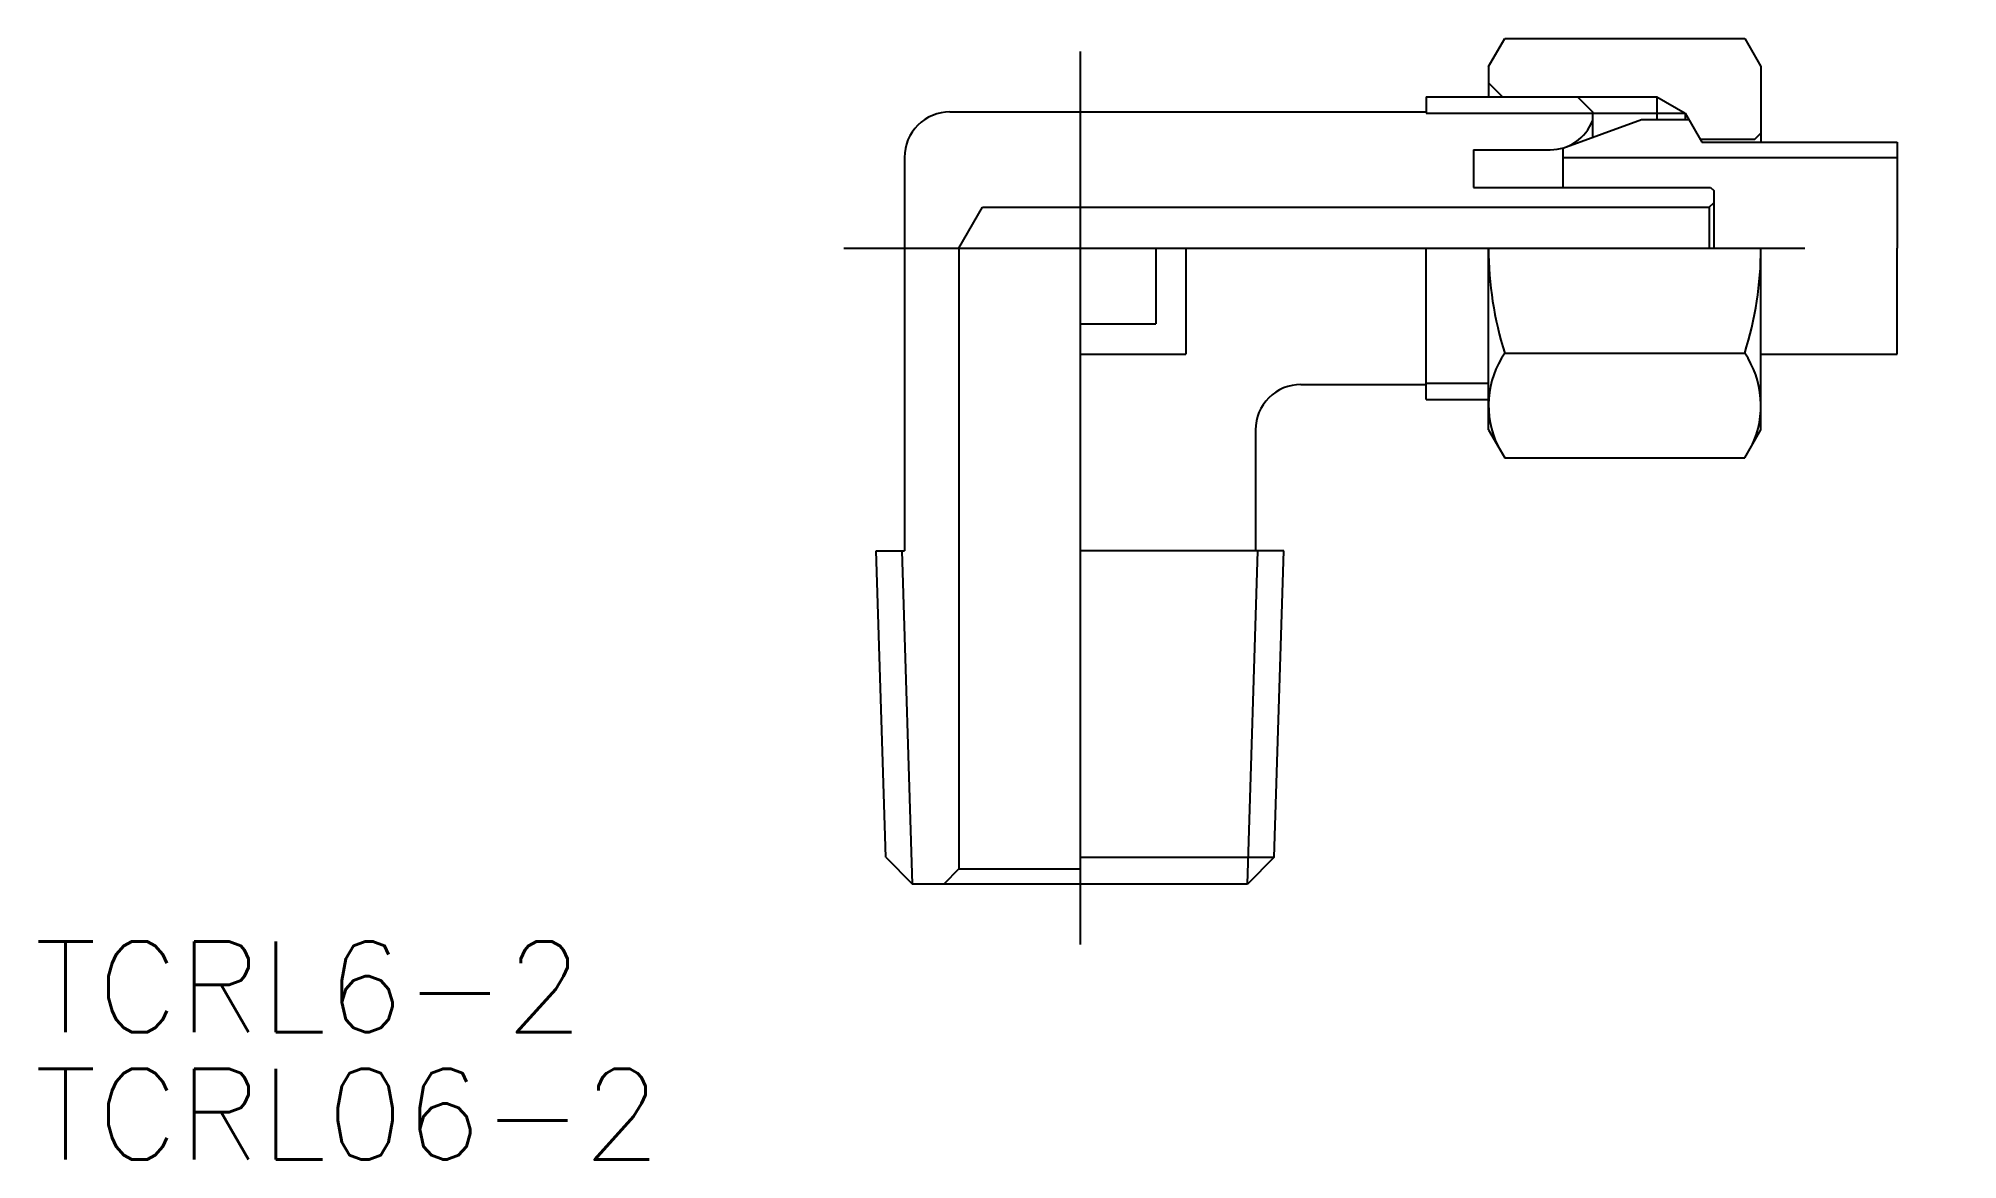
# Model space of a CAD drawing. Extents: x -34.4 to 29, y -30.1 to 6.9.
import ezdxf

# ---------------------------------------------------------------- set-up
doc = ezdxf.new("R2010")
doc.units = 0
doc.linetypes.add('CENTER', pattern=[50.8, 31.75, -6.35, 6.35, -6.35])
doc.layers.get('0').update_dxf_attribs({"linetype": 'CONTINUOUS'})
doc.layers.add('CENTER', color=1, linetype='CENTER')
doc.styles.get("Standard").update_dxf_attribs({"font": 'txt.shx', "height": 3, "bigfont": 'bigfont.shx'})

msp = doc.modelspace()

# ---------------------------------------------------------------- linework, layer by layer
at = {"color": 7, "linetype": 'CONTINUOUS'}
for p, q in [((13.5, 6), (14.036, 6.928)), ((14.036, 6.928), (21.964, 6.928)), ((21.964, 6.928), (22.5, 6)), ((13.5, 6), (13.5, 5)), ((22.5, 6), (22.5, 3.5)), ((13.959, 5), (13.5, 5.459)), ((-4.3, 4.5), (11.439, 4.5)), ((11.439, 5), (16.439, 5)), ((11.439, 5), (11.439, 4.458)), ((16.439, 5), (16.939, 4.5)), ((16.939, 4.5), (16.939, 3.662)), ((16.939, 4.458), (20, 4.458)), ((19.062, 5), (19.062, 4.25)), ((20, 4.458), (20, 4.25)), ((20, 4.458), (20.553, 3.5)), ((15.953, 3.304), (18.553, 4.25)), ((18.553, 4.25), (20.12, 4.25)), ((12.999, 3.25), (15.539, 3.25)), ((12.999, 3.25), (12.999, 2)), ((15.953, 3.304), (15.953, 2)), ((20.496, 3.6), (22.3, 3.6)), ((20.553, 3.5), (27, 3.5)), ((22.3, 3.6), (22.5, 3.8)), ((27, 3.5), (27, 0)), ((-5.8, 3), (-5.8, -10)), ((15.953, 3), (27, 3)), ((12.999, 2), (20.839, 2)), ((20.839, 2), (20.939, 1.9)), ((-4, 0), (-3.221, 1.35)), ((-3.221, 1.35), (20.789, 1.35)), ((20.789, 1.35), (20.939, 1.5)), ((20.789, 1.35), (20.789, 0)), ((20.939, 1.9), (20.939, 0)), ((2.5, 0), (2.5, -2.5)), ((3.5, 0), (3.5, -3.5)), ((11.439, -5), (11.439, 0)), ((13.5, -6), (13.5, 0)), ((22.5, -6), (22.5, 0)), ((27, -3.5), (27, 0)), ((-4, 0), (-4, -20.5)), ((0, -2.5), (2.5, -2.5)), ((0, -3.5), (3.5, -3.5)), ((14.036, -3.464), (21.964, -3.464)), ((22.5, -3.5), (27, -3.5)), ((7.3, -4.5), (11.439, -4.5)), ((11.439, -5), (13.5, -5)), ((5.8, -6), (5.8, -10)), ((13.5, -6), (14.036, -6.928)), ((21.964, -6.928), (22.5, -6)), ((14.036, -6.928), (21.964, -6.928)), ((-6.418, -20.116), (-6.734, -10)), ((-6.734, -10), (-5.8, -10)), ((6.734, -10), (0, -10)), ((6.418, -20.116), (6.734, -10)), ((-6.418, -20.116), (-5.535, -21)), ((0, -20.116), (6.418, -20.116)), ((6.418, -20.116), (5.535, -21)), ((-4, -20.5), (-4.5, -21)), ((-4, -20.5), (0, -20.5)), ((5.535, -21), (-5.535, -21))]:
    msp.add_line(p, q, dxfattribs=at)
at = {"color": 3, "linetype": 'CONTINUOUS'}
for p, q in [((11.439, 4.458), (16.939, 4.458)), ((16.439, 5), (19.062, 5)), ((19.062, 5), (20, 4.458)), ((11.439, -4.458), (13.5, -4.458)), ((-5.535, -21), (-5.878, -10)), ((5.535, -21), (5.878, -10))]:
    msp.add_line(p, q, dxfattribs=at)
at = {"color": 7, "linetype": 'CONTINUOUS'}
for centre, radius, start, end in [((-4.3, 3), 1.5, 90, 180.00001), ((15.539, 4.75), 1.5, 270, 338.96054), ((11.036, 0), 11.464, 342.41205, 0), ((24.964, 0), 11.464, 180.00001, 197.58795), ((16.567, -5.196), 3.067, 145.61576, 205.61567), ((19.433, -5.196), 3.067, 334.38433, 34.38425), ((7.3, -6), 1.5, 90, 180.00001)]:
    msp.add_arc(centre, radius, start, end, dxfattribs=at)
at = {"layer": 'CENTER', "color": 1, "linetype": 'CENTER'}
for p, q in [((0, 6.5), (0, -23)), ((-7.8, 0), (29, 0))]:
    msp.add_line(p, q, dxfattribs=at)

# ---------------------------------------------------------------- texts
at = {"color": 7, "linetype": 'CONTINUOUS'}
for s, p in [('TCRL6-2', (-34.55, -25.896)), ('TCRL06-2', (-34.55, -30.099))]:
    msp.add_text(s, height=3, dxfattribs=at).set_placement(p)

doc.saveas('drawing.dxf')
